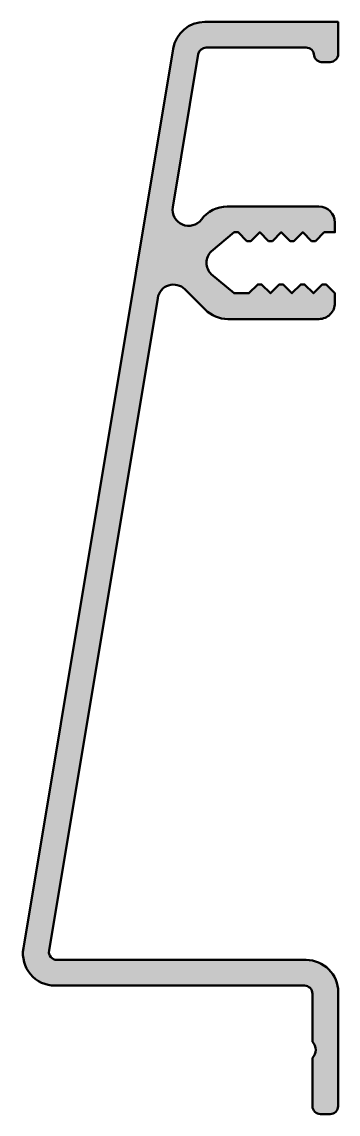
# Model space of a CAD drawing. Extents: x -18.1 to 1.6, y 0 to 68.
import ezdxf

# ---------------------------------------------------------------- set-up
doc = ezdxf.new("R2010")
doc.units = 0
doc.layers.add('0S-Alu contour', color=7, linetype='Continuous', lineweight=50)
doc.layers.add('0S-Alu hatch', color=252, linetype='Continuous', lineweight=25)

# ---------------------------------------------------------------- blocks, each defined once
blk = doc.blocks.new('184510__1A1B6E8D_2420_46C0_ADDE_AE0A4364BF04_')
at = {"layer": '0S-Alu hatch'}
h = blk.add_hatch(color=256, dxfattribs=at)
edge = h.paths.add_edge_path()
edge.add_line((-8.678999900817871, 66.32899475097656), (-18.01248549940353, 10.32957364695706))
edge.add_arc((-16.03900667253268, 10.00069486294836), 2.000694862961014, 170.5386482281688, 270.0002037600194)
edge.add_line((-16.03899955749511, 8.000000000000002), (-0.499999076128006, 8))
edge.add_ellipse((-0.5000011290733694, 7.49999887092957), major_axis=(-0.5000011290746438, 0), ratio=1, start_angle=180.0001293854454, end_angle=269.99976475032145, ccw=False)
edge.add_line((-4e-16, 7.499999999999998), (0, 4.5))
edge.add_ellipse((-0.5250007548204132, 3.99999988079071), major_axis=(-0.7250006288075256, 0), ratio=1, start_angle=136.3972153448175, end_angle=223.6027846551826, ccw=False)
edge.add_line((-7e-16, 3.49999976158142), (0, 0.5000000000000006))
edge.add_arc((0.5000005129159899, 0.5000005129159253), 0.500000512916253, 180.0000587679137, 269.9999343940352)
edge.add_line((0.4999999403953554, 2e-16), (1.099999904632568, 0))
edge.add_arc((1.09999950289866, 0.5000004017339332), 0.5000004017340945, 270.0000460352778, 359.9999505547844)
edge.add_line((1.599999904632568, 0.4999999701976777), (1.599999904632568, 7.599999427795409))
edge.add_arc((-0.39999893120661, 7.600000591956166), 1.999998835839516, 359.9999666481437, 450.0000299356736)
edge.add_line((-0.3999999761581407, 9.59999942779541), (-15.92076930689285, 9.59999942779541))
edge.add_ellipse((-15.92076930689285, 10.0999994277954), major_axis=(-0.4999999999999947, 0), ratio=1, start_angle=-9.463109590624981, end_angle=90, ccw=False)
edge.add_line((-16.41396513914247, 10.18220569915953), (-9.64256942967414, 50.80713719167405))
edge.add_ellipse((-8.656760443665798, 50.64354992148256), major_axis=(-0.9992898237566002, 0), ratio=1, start_angle=224.9873472606135, end_angle=350.5780719114396, ccw=False)
edge.add_line((-7.949999809265135, 51.34999847412109), (-6.685294346779791, 50.08529110370329))
edge.add_arc((-5.272576705501448, 51.49758429177761), 1.997584336907996, 224.9913914039705, 269.987820776082)
edge.add_line((-5.273001327122062, 49.5), (0.4006383716916853, 49.5))
edge.add_arc((0.400640435158015, 50.49935942179089), 0.9993594217930294, 269.9998816963053, 360.0001200121527)
edge.add_line((1.399999856948852, 50.49936151504046), (1.399999856948852, 51.09999847412111))
edge.add_line((1.399999856948852, 51.09999847412111), (0.8500010967254601, 51.64999771118164))
edge.add_line((0.8500010967254601, 51.64999771118164), (0.6099979877471946, 51.64999771118164))
edge.add_line((0.6099979877471946, 51.64999771118164), (0.0599997453391529, 51.0999984741211))
edge.add_line((0.0599997453391529, 51.0999984741211), (-0.4899989962577757, 51.64999771118164))
edge.add_line((-0.4899989962577757, 51.64999771118164), (-0.7300018668174686, 51.64999771118164))
edge.add_line((-0.7300018668174686, 51.64999771118164), (-1.280000329017643, 51.09999847412109))
edge.add_line((-1.280000329017643, 51.09999847412109), (-1.829999089241026, 51.64999771118164))
edge.add_line((-1.829999089241026, 51.64999771118164), (-2.070001840591439, 51.64999771118164))
edge.add_line((-2.070001840591439, 51.64999771118164), (-2.620000362396242, 51.09999847412108))
edge.add_line((-2.620000362396242, 51.09999847412108), (-3.169999122619631, 51.64999771118164))
edge.add_line((-3.169999122619631, 51.64999771118164), (-3.410001993179327, 51.64999771118164))
edge.add_line((-3.410001993179327, 51.64999771118164), (-3.96000051498413, 51.0999984741211))
edge.add_line((-3.96000051498413, 51.0999984741211), (-4.885471343994137, 51.09999847412111))
edge.add_line((-4.885471343994137, 51.09999847412111), (-6.307106018066406, 52.29289245605469))
edge.add_ellipse((-5.600002738827693, 52.99999833106923), major_axis=(-0.9999968829902528, 0), ratio=1, start_angle=-45.000066528749926, end_angle=45.00010516619773, ccw=False)
edge.add_line((-6.307106494903569, 53.70710372924804), (-4.885471343994136, 54.89999771118164))
edge.add_line((-4.885471343994136, 54.89999771118164), (-4.630000591278085, 54.89999771118164))
edge.add_line((-4.630000591278085, 54.89999771118164), (-4.08000183105468, 54.34999847412108))
edge.add_line((-4.08000183105468, 54.34999847412108), (-3.839999198913585, 54.34999847412109))
edge.add_line((-3.839999198913585, 54.34999847412109), (-3.290000438690181, 54.89999771118163))
edge.add_line((-3.290000438690181, 54.89999771118163), (-2.740001916885372, 54.34999847412109))
edge.add_line((-2.740001916885372, 54.34999847412109), (-2.499999046325689, 54.34999847412108))
edge.add_line((-2.499999046325689, 54.34999847412108), (-1.95000040531158, 54.89999771118164))
edge.add_line((-1.95000040531158, 54.89999771118164), (-1.400001883506776, 54.34999847412109))
edge.add_line((-1.400001883506776, 54.34999847412109), (-1.15999901294708, 54.34999847412109))
edge.add_line((-1.15999901294708, 54.34999847412109), (-0.6100003123283406, 54.89999771118164))
edge.add_line((-0.6100003123283406, 54.89999771118164), (-0.0600018016993929, 54.34999847412109))
edge.add_line((-0.0600018016993929, 54.34999847412109), (0.1800010651349997, 54.34999847412109))
edge.add_line((0.1800010651349997, 54.34999847412109), (0.7299997806549116, 54.89999771118164))
edge.add_line((0.7299997806549116, 54.89999771118164), (1.399999856948852, 54.89999771118164))
edge.add_line((1.399999856948852, 54.89999771118164), (1.399999856948852, 55.49967718124861))
edge.add_arc((0.3996725190463835, 55.49967266209767), 1.000327337912676, 0.0002588441197291, 89.99973944890625)
edge.add_line((0.3996770680094, 56.50000000000001), (-5.314296222387595, 56.50000000000001))
edge.add_arc((-5.314296222387588, 54.49999999999999), 2.000000000000014, 90.00000000000018, 143.1392007499935)
edge.add_ellipse((-7.714630045361257, 56.29965486670472), major_axis=(-1.000060016227227, 0), ratio=1, start_angle=-9.46064483072621, end_angle=143.1392007499926, ccw=False)
edge.add_line((-8.70108798160614, 56.46403484138499), (-7.113818793197057, 65.98214813586377))
edge.add_ellipse((-6.621985187160972, 65.90161094757713), major_axis=(-0.4983839230187676, 0), ratio=1, start_angle=269.8867182301301, end_angle=350.7004144925193, ccw=False)
edge.add_line((-6.620999813079826, 66.39999389648439), (-0.3999998569488525, 66.39999389648439))
edge.add_ellipse((-0.3999925253940897, 65.90000138449902), major_axis=(-0.499992512039121, 0), ratio=1, start_angle=179.99914192393, end_angle=270.00084014687235, ccw=False)
edge.add_arc((0.5925814352262896, 66.00076148758966), 0.5027828467229412, 191.5615034547034, 275.1394276054073)
edge.add_line((0.6376205682754265, 65.5), (1.099999904632569, 65.5))
edge.add_arc((1.100007464086729, 65.99999244054584), 0.4999924406029849, 269.9991337372655, 360.000866263077)
edge.add_line((1.599999904632568, 66), (1.599999904632568, 68))
edge.add_line((1.599999904632568, 68), (-6.705999851226813, 68))
edge.add_arc((-6.705349242966648, 65.99894254009146), 2.001057565675389, 90.0186287035016, 170.5063155980184)
at = {"layer": '0S-Alu contour', "color": 7}
for points in [[(1.599999904632568, 66), (1.599999904632568, 68), (-6.705999851226813, 68)], [(-8.678999900817871, 66.32899475097656), (-18.01248549940353, 10.32957364695706)], [(-8.70108798160614, 56.46403484138499), (-7.113818793197057, 65.98214813586377)], [(-6.620999813079826, 66.39999389648439), (-0.3999998569488525, 66.39999389648439)], [(0.6376205682754265, 65.5), (1.099999904632569, 65.5)], [(0.3996770680094, 56.50000000000001), (-5.314296222387595, 56.50000000000001)], [(-6.307106494903569, 53.70710372924804), (-4.885471343994136, 54.89999771118164), (-4.630000591278085, 54.89999771118164), (-4.08000183105468, 54.34999847412108), (-3.839999198913585, 54.34999847412109), (-3.290000438690181, 54.89999771118163), (-2.740001916885372, 54.34999847412109), (-2.499999046325689, 54.34999847412108), (-1.95000040531158, 54.89999771118164), (-1.400001883506776, 54.34999847412109), (-1.15999901294708, 54.34999847412109), (-0.6100003123283406, 54.89999771118164), (-0.0600018016993929, 54.34999847412109), (0.1800010651349997, 54.34999847412109), (0.7299997806549116, 54.89999771118164), (1.399999856948852, 54.89999771118164), (1.399999856948852, 55.49967718124861)], [(1.399999856948852, 50.49936151504046), (1.399999856948852, 51.09999847412111), (0.8500010967254601, 51.64999771118164), (0.6099979877471946, 51.64999771118164), (0.0599997453391529, 51.0999984741211), (-0.4899989962577757, 51.64999771118164), (-0.7300018668174686, 51.64999771118164), (-1.280000329017643, 51.09999847412109), (-1.829999089241026, 51.64999771118164), (-2.070001840591439, 51.64999771118164), (-2.620000362396242, 51.09999847412108), (-3.169999122619631, 51.64999771118164), (-3.410001993179327, 51.64999771118164), (-3.96000051498413, 51.0999984741211), (-4.885471343994137, 51.09999847412111), (-6.307106018066406, 52.29289245605469)], [(-7.949999809265135, 51.34999847412109), (-6.685294346779791, 50.08529110370329)], [(-16.41396513914247, 10.18220569915953), (-9.64256942967414, 50.80713719167405)], [(-5.273001327122062, 49.5), (0.4006383716916853, 49.5)], [(-0.3999999761581407, 9.59999942779541), (-15.92076930689285, 9.59999942779541)], [(-16.03899955749511, 8.000000000000002), (-0.499999076128006, 8)], [(-4e-16, 7.499999999999998), (0, 4.5)], [(1.599999904632568, 0.4999999701976777), (1.599999904632568, 7.599999427795409)], [(-7e-16, 3.49999976158142), (0, 0.5000000000000006)], [(0.4999999403953554, 2e-16), (1.099999904632568, 0)]]:
    blk.add_lwpolyline(points, dxfattribs=at)
for centre, radius, start, end in [((-6.705349242966648, 65.99894254009146), 2.001057565675389, 90.0186287035016, 170.5063155980184), ((1.100007464086729, 65.99999244054584), 0.4999924406029849, 269.9991337372655, 0.000866263076984), ((0.5925814352262896, 66.00076148758966), 0.5027828467229412, 191.5615034547034, 275.1394276054073), ((-5.314296222387588, 54.49999999999999), 2.000000000000014, 90.00000000000018, 143.1392007499935), ((0.3996725190463835, 55.49967266209767), 1.000327337912676, 0.0002588441197291, 89.99973944890625), ((0.400640435158015, 50.49935942179089), 0.9993594217930294, 269.9998816963053, 0.0001200121526591), ((-5.272576705501448, 51.49758429177761), 1.997584336907996, 224.9913914039705, 269.987820776082), ((-16.03900667253268, 10.00069486294836), 2.000694862961014, 170.5386482281688, 270.0002037600194), ((-0.39999893120661, 7.600000591956166), 1.999998835839516, 359.9999666481437, 90.0000299356737), ((0.5000005129159899, 0.5000005129159253), 0.500000512916253, 180.0000587679137, 269.9999343940352), ((1.09999950289866, 0.5000004017339332), 0.5000004017340945, 270.0000460352778, 359.9999505547844)]:
    blk.add_arc(centre, radius, start, end, dxfattribs=at)
at = {"layer": '0S-Alu contour', "color": 7, "extrusion": (0, 0, -1)}
for centre, radius, start, end in [((6.621985187160972, 65.90161094757713), 0.4983839230187676, 9.299585507480716, 90.11328176986987), ((0.3999925253940897, 65.90000138449902), 0.499992512039121, 89.99915985312767, 180.00085807607), ((7.714630045361257, 56.29965486670472), 1.000060016227227, 216.8607992500074, 9.460644830726205), ((5.600002738827693, 52.99999833106923), 0.9999968829902528, 314.9998948338023, 45.00006652874996), ((8.656760443665798, 50.64354992148256), 0.9992898237566002, 9.421928088560401, 135.0126527393865), ((15.92076930689285, 10.0999994277954), 0.4999999999999947, 270, 9.463109590624885), ((0.5000011290733694, 7.49999887092957), 0.5000011290746438, 90.00023524967855, 179.9998706145546), ((0.5250007548204132, 3.99999988079071), 0.7250006288075258, 136.3972153448174, 223.6027846551825)]:
    blk.add_arc(centre, radius, start, end, dxfattribs=at)
blk = doc.blocks.new('184510__309D0C4D_388B_4300_A1DC_5EE721AD125B_')
at = {"layer": '0S-Alu contour', "color": 7}
blk.add_blockref('184510__1A1B6E8D_2420_46C0_ADDE_AE0A4364BF04_', (0, 0), dxfattribs=at)

msp = doc.modelspace()

# ---------------------------------------------------------------- block references
at = {"layer": '0S-Alu contour', "color": 7}
msp.add_blockref('184510__309D0C4D_388B_4300_A1DC_5EE721AD125B_', (0, 0), dxfattribs=at)

doc.saveas('drawing.dxf')
